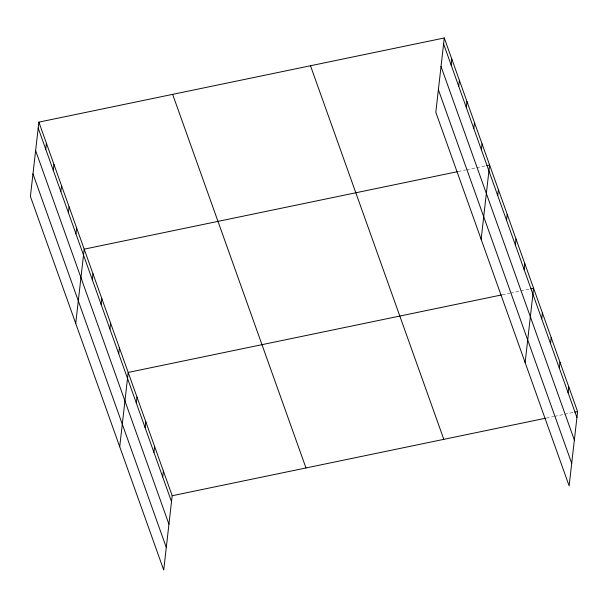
<?xml version="1.0" encoding="UTF-8"?>
<svg xmlns="http://www.w3.org/2000/svg" width="608" height="608" viewBox="0 0 608 608"><rect width="100%" height="100%" fill="white"/><g stroke="black" fill="none" stroke-linecap="round" stroke-linejoin="round"><path stroke-width="0.46" stroke-dasharray="3.04 2.28" d="M458.234 171.509L465.622 169.982M466.541 169.792L475.768 167.876M476.687 167.679L485.914 165.764M502.231 294.796L509.618 293.269M510.538 293.079L519.764 291.164M520.684 290.966L529.91 289.051M546.227 418.084L553.614 416.556M554.534 416.366L563.76 414.451M564.68 414.253L573.906 412.338"/><path stroke-width="0.91" d="M38.866 122.132L30.4 196.422L163.719 570.023L172.186 495.725L38.866 122.132L444.281 37.977L577.6 411.578L569.134 485.868L435.814 112.275L444.281 37.977M45.744 149.234L46.421 143.298M53.299 170.4L53.975 164.472M60.853 191.573L61.53 185.645M68.408 212.739L69.084 206.811M75.962 233.913L76.638 227.985M75.726 323.448L84.193 249.151L457.315 171.707M92.317 279.741L92.994 273.813M101.118 304.395L101.794 298.467M109.919 329.057L110.595 323.129M118.712 353.712L119.388 347.784M119.723 446.736L128.189 372.438L501.311 294.994M136.314 403.028L136.99 397.1M145.114 427.69L145.791 421.754M153.915 452.344L154.592 446.416M162.708 476.999L163.385 471.071M451.159 65.079L451.835 59.151M458.713 86.252L459.39 80.317M466.268 107.418L466.944 101.49M473.822 128.592L474.498 122.656M481.376 149.758L482.053 143.83M481.141 239.294L489.607 165.004L486.841 165.574M497.732 195.586L498.408 189.658M506.532 220.248L507.209 214.312M515.333 244.902L516.002 238.974M524.126 269.564L524.803 263.629M525.137 362.581L533.604 288.291L530.837 288.861M541.728 318.873L542.404 312.945M550.529 343.535L551.205 337.6M559.322 368.19L559.998 362.262M568.123 392.852L568.799 386.916M172.186 495.725L545.308 418.281M574.834 412.148L577.6 411.578M443.604 43.905L576.924 417.506M441.028 66.47L574.355 440.063M438.383 89.71L571.702 463.311M310.49 65.748L443.817 439.348M172.649 94.362L305.976 467.955M38.19 128.06L171.509 501.661M35.621 150.617L168.94 524.218M32.969 173.865L166.296 547.466"/></g></svg>
